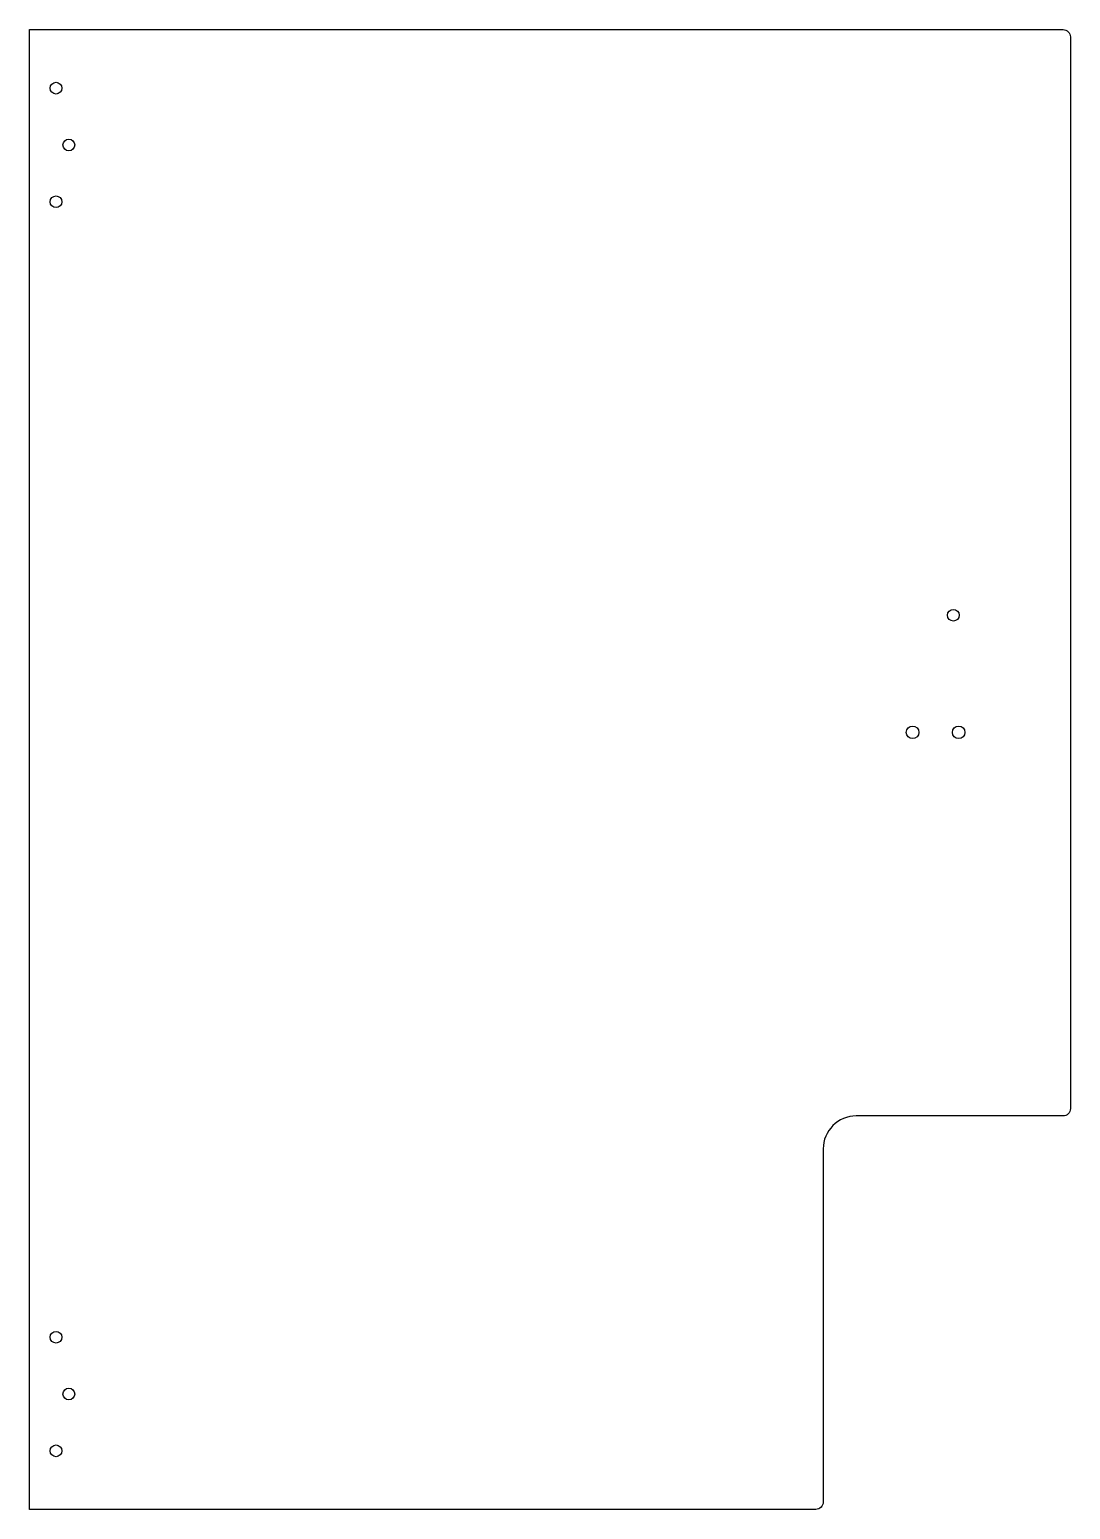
# Model space of a CAD drawing. Header units: inches. Extents: x -27.2 to -9.5, y -10.6 to 14.7.
import ezdxf

# ---------------------------------------------------------------- set-up
doc = ezdxf.new("R2010")
doc.units = ezdxf.units.IN
doc.layers.get('0').update_dxf_attribs({"linetype": 'CONTINUOUS'})

msp = doc.modelspace()

# ---------------------------------------------------------------- linework, layer by layer
msp.add_lwpolyline([(-13.691, -10.46, -0.414214), (-13.816, -10.585), (-27.248, -10.585), (-27.248, 14.684), (-9.593, 14.684, -0.414214), (-9.468, 14.559), (-9.468, -3.742, -0.414214), (-9.593, -3.867), (-13.128, -3.867, 0.414214), (-13.691, -4.429)], format="xyb", close=True)
for centre, radius in [((-26.796, 13.684), 0.1), ((-26.577, 12.714), 0.1), ((-26.796, 11.744), 0.1), ((-11.468, 4.684), 0.1), ((-12.165, 2.684), 0.108), ((-11.377, 2.684), 0.108), ((-26.796, -7.645), 0.1), ((-26.577, -8.615), 0.1), ((-26.796, -9.585), 0.1)]:
    msp.add_circle(centre, radius)

doc.saveas('drawing.dxf')
